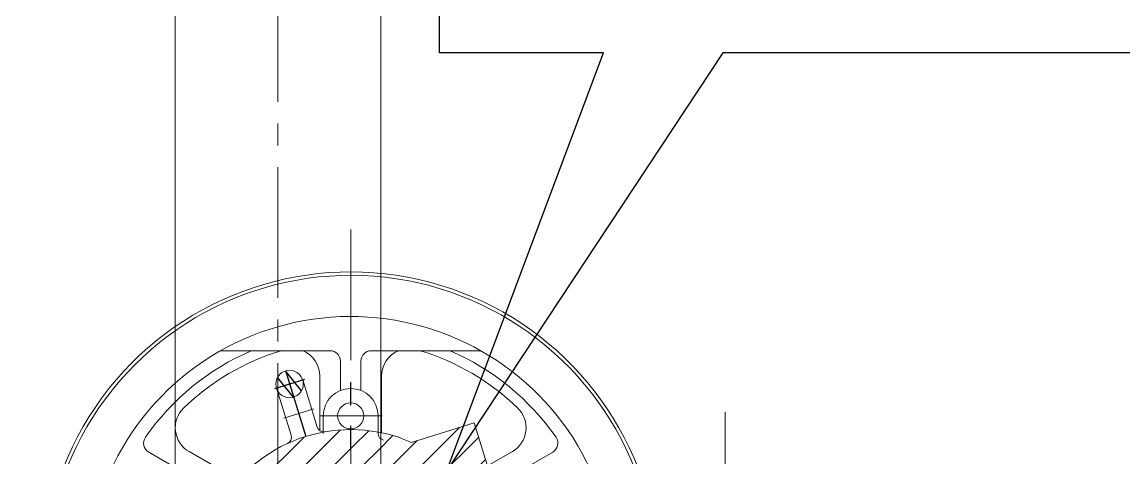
# Model space of a CAD drawing. Header units: millimetres. Extents: x 163705 to 1616509, y 81827 to 302547.
# Drawn here: x 1443513 to 1445119, y 144178 to 144814 of the extents above; entities that cross this region are included whole.
import ezdxf

# ---------------------------------------------------------------- set-up
doc = ezdxf.new("R2010")
doc.units = ezdxf.units.MM
doc.header["$LTSCALE"] = 10
doc.linetypes.add('CENTER2', pattern=[28.575, 19.05, -3.175, 3.175, -3.175])
for name, color, linetype, lineweight in [('1-中心线', 1, 'CENTER2', 0), ('1-填充', 8, 'Continuous', 18), ('1-设备轮廓', 2, 'Continuous', 18), ('1-钢构', 6, 'Continuous', 0)]:
    doc.layers.add(name, color=color, linetype=linetype, lineweight=lineweight)

# ---------------------------------------------------------------- blocks, each defined once
blk = doc.blocks.new('*U291')
for p, q in [((0, 2400), (0, 0)), ((300, 2400), (300, 0))]:
    blk.add_line(p, q)
at = {"layer": '1-中心线'}
blk.add_line((150, 2400), (150, 0), dxfattribs=at)
blk = doc.blocks.new('CAXBLOCK28')
at = {"layer": '1-填充', "lineweight": 25}
for p, q in [((-864.2, 1101.7), (-840.9, 1130.5)), ((-852.6, 1092.3), (-829.2, 1121.1))]:
    blk.add_line(p, q, dxfattribs=at)
at = {"layer": '1-设备轮廓', "lineweight": 25}
blk.add_line((-852.6, 1092.2), (-852.6, 1092.3), dxfattribs=at)
blk = doc.blocks.new('CAXBLOCK32')
at = {"layer": '1-填充', "lineweight": 25}
for p, q in [((-1094.3, 1048), (-1037.4, 991.3)), ((-920.6, 1044.3), (-890.8, 1014.6)), ((-1122.2, 1033.5), (-1062, 973.5)), ((-1032.5, 1028.8), (-1009.2, 1005.5)), ((-997.3, 1036.1), (-976.7, 1015.5)), ((-962.1, 1043.3), (-938.5, 1019.8)), ((-867.8, 1034.1), (-798.6, 965.1)), ((-976.7, 1015.5), (-954.9, 993.8)), ((-938.5, 1019.8), (-911.7, 993.1)), ((-890.8, 1014.6), (-880.1, 1003.9)), ((-1132.3, 1001.1), (-1083.3, 952.4)), ((-1009.2, 1005.5), (-989.7, 986.1)), ((-880.1, 1003.9), (-843.9, 967.9)), ((-1037.4, 991.3), (-1019.1, 973)), ((-1142.4, 968.8), (-1101.3, 927.9)), ((-1062, 973.5), (-1044.2, 955.8)), ((-784.4, 951), (-726.8, 893.6)), ((-1152.4, 936.5), (-1115.8, 900)), ((-793.1, 917.3), (-746.2, 870.6)), ((-1162.5, 904.2), (-1149.6, 891.4)), ((-1149.6, 891.4), (-1126, 867.8)), ((-1172.5, 871.8), (-1130.7, 830.2)), ((-1126, 867.8), (-1104.4, 846.3)), ((-746.2, 870.6), (-716.4, 840.8)), ((-1182.6, 839.5), (-1126.4, 783.5)), ((-767.6, 849.5), (-740.8, 822.8)), ((-1130.7, 830.2), (-1104.5, 804.1)), ((-740.8, 822.8), (-717.3, 799.4)), ((-1192.6, 807.2), (-1000.8, 616)), ((-766.8, 806.4), (-745, 784.6)), ((-1202.7, 774.8), (-1193.7, 765.9)), ((-1126.4, 783.5), (-1125, 782.1)), ((-1125, 782.1), (-1083.6, 740.9)), ((-774.4, 771.5), (-735.8, 733.1)), ((-745, 784.6), (-724.3, 764.1)), ((-1172.3, 744.6), (-1030.1, 602.8)), ((-787.3, 742.1), (-750.8, 705.7)), ((-1183.9, 713.7), (-1091.9, 622)), ((-804.5, 716.9), (-768.9, 681.4)), ((-825.5, 695.5), (-790, 660.1)), ((-1194.8, 682.3), (-1137.8, 625.5)), ((-1019.2, 676.7), (-990.7, 648.3)), ((-850.4, 677.9), (-810.1, 637.7)), ((-879.4, 664.5), (-852.5, 637.6)), ((-990.7, 648.3), (-883.3, 541.2)), ((-956, 656), (-868, 568.4)), ((-1196.9, 642), (-1164, 609.3)), ((-896, 638.6), (-852.8, 595.6)), ((-1000.8, 616), (-967.2, 582.5)), ((-828, 613.3), (-820.6, 605.9)), ((-1207, 609.7), (-1179, 581.8)), ((-1217, 577.3), (-1189, 549.4)), ((-939.7, 555.1), (-898.5, 514.1)), ((-1227.1, 545), (-1199.1, 517.1)), ((-1237.1, 512.7), (-1209.1, 484.8)), ((-936.6, 509.7), (-913.7, 486.9)), ((-1251.3, 484.4), (-1219.2, 452.5)), ((-951, 481.7), (-929, 459.7)), ((-1265.2, 456), (-1229.3, 420.1)), ((-966.3, 454.5), (-944.2, 432.6)), ((-1267.3, 415.7), (-1239.3, 387.8)), ((-1277.4, 383.3), (-1249.4, 355.5)), ((-1287.4, 351), (-1267.3, 331))]:
    blk.add_line(p, q, dxfattribs=at)
blk = doc.blocks.new('A$Cdf153d90')
at = {"layer": '1-中心线'}
for p, q in [((949, 1502.7), (949, 4.3)), ((1044.1, 1296.6), (1014.4, 1201.1)), ((1002.8, 1241.3), (1046.7, 1227.6)), ((403, 1236.4), (403, 65.9)), ((903.2, 1231), (994.1, 1231))]:
    blk.add_line(p, q, dxfattribs=at)
at = {"layer": '1-中心线', "lineweight": 25}
for p, q in [((1044.2, 1297), (1014.4, 1201.1)), ((949, 961.1), (949, 1278.9)), ((1016.2, 1284.3), (1060.1, 1270.6))]:
    blk.add_line(p, q, dxfattribs=at)
at = {"layer": '1-设备轮廓'}
for p, q in [((919, 1326), (759.3, 1326)), ((1138.8, 1326), (979, 1326)), ((934, 1268.1), (934, 1311)), ((964, 1268.1), (964, 1311)), ((904, 1206.3), (904, 1289.1)), ((994, 1209.6), (994, 1289.1)), ((1019, 1283.4), (997.7, 1214.7)), ((1057.2, 1271.5), (1035.9, 1202.8)), ((909, 1205.5), (909, 1231)), ((989, 1205.5), (989, 1231)), ((769.2, 1220.8), (681.2, 938.1)), ((769.2, 1220.8), (860.5, 1192.4)), ((740.5, 1128.7), (654.5, 1178.3)), ((749.6, 1158.1), (713.3, 1179)), ((1113, 1137.6), (1184.7, 1179)), ((1131.6, 1113.7), (1243.5, 1178.3))]:
    blk.add_line(p, q, dxfattribs=at)
for centre, radius in [((1038.1, 1277.5), 20), ((949, 1231), 19)]:
    blk.add_circle(centre, radius, dxfattribs=at)
for centre, radius, start, end in [((949, 991), 450, 329.8942, 169.1664), ((949, 991), 445, 330.3305, 169.0432), ((949, 991), 385, 336.7241, 167.3092), ((949, 991), 365, 113.3923, 145.0829), ((949, 991), 350, 106.835, 134.086), ((864, 1289.1), 40, 0, 67.2236), ((919, 1311), 15, 0, 90), ((979, 1311), 15, 90, 180), ((1034, 1289.1), 40, 112.7764, 180), ((949, 991), 350, 45.914, 73.165), ((949, 991), 365, 34.9171, 66.6077), ((949, 1231), 40, 0, 180), ((733.3, 1213.7), 40, 134.086, 240), ((1164.7, 1213.7), 40, 300, 45.914), ((949, 991), 220, 309.1631, 113.7347), ((899, 1205.5), 10, 282.5559, 360), ((988.1, 1217.6), 10, 260.2151, 342.7204), ((662, 1191.3), 15, 145.0829, 240), ((1045.4, 1199.8), 10, 162.7204, 245.2257), ((1236, 1191.3), 15, 300, 34.9171)]:
    blk.add_arc(centre, radius, start, end, dxfattribs=at)
at = {"layer": '1-填充'}
blk.add_blockref('CAXBLOCK32', (1884.8, 166.1), dxfattribs=at)
at = {"layer": '1-设备轮廓'}
blk.add_blockref('CAXBLOCK28', (1884.8, 166.1), dxfattribs=at)

msp = doc.modelspace()

# ---------------------------------------------------------------- linework, layer by layer
msp.add_lwpolyline([(1444120.996, 144769.363), (1444120.996, 145490.926), (1445684.132, 145490.926), (1445684.132, 144769.363), (1444534.203, 144769.363), (1444131.692, 144160.143), (1444360.221, 144769.363), (1444120.996, 144769.363)])

# ---------------------------------------------------------------- block references
at = {"xscale": -1}
msp.add_blockref('A$Cdf153d90', (1444940.761, 143008.707), dxfattribs=at)
at = {"layer": '1-钢构'}
msp.add_blockref('*U291', (1443735.648, 143059.632), dxfattribs=at)

doc.saveas('drawing.dxf')
